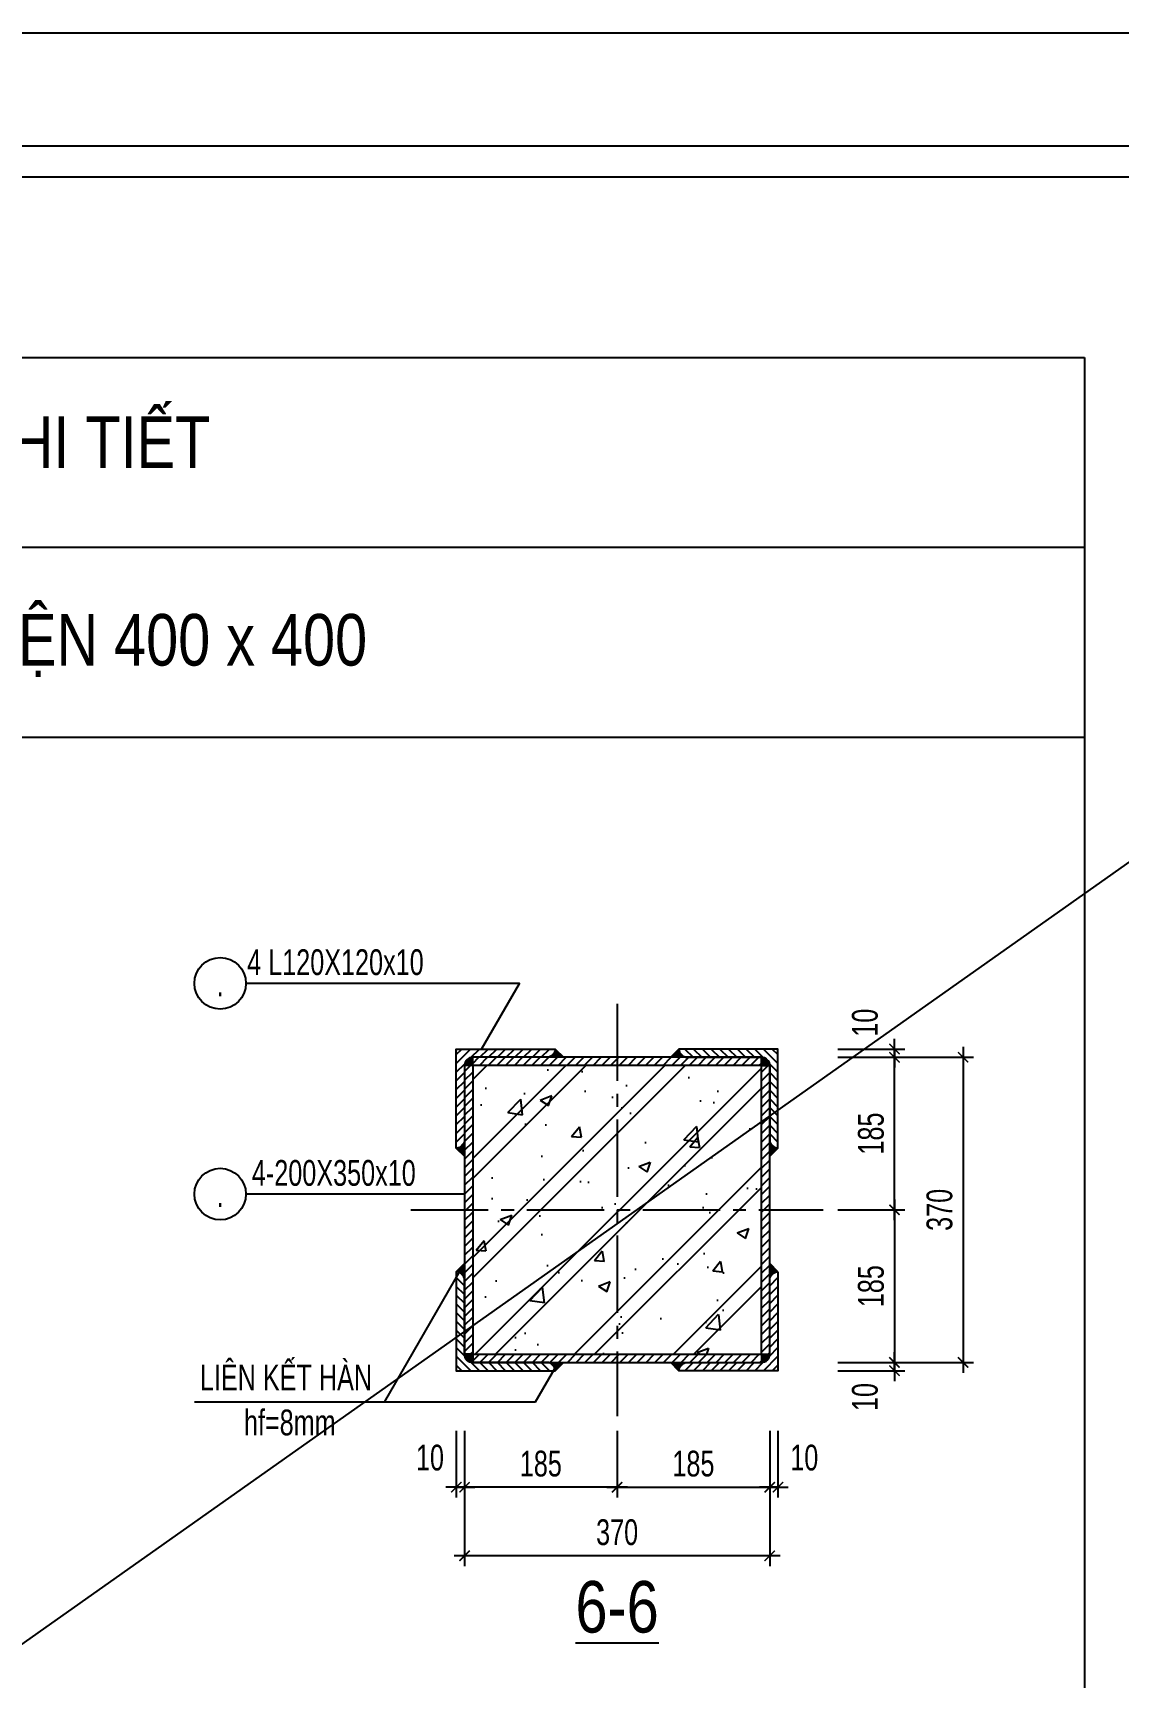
# Model space of a CAD drawing. Extents: x -24357 to 91799, y -17201 to -2351.
# Drawn here: x 86293 to 88925, y -6339 to -2351 of the extents above; entities that cross this region are included whole.
import ezdxf
from ezdxf.enums import TextEntityAlignment as Align

# ---------------------------------------------------------------- set-up
doc = ezdxf.new("R2010")
doc.units = 0
doc.header["$LTSCALE"] = 500
doc.header["$MEASUREMENT"] = 0
doc.header["$PDMODE"] = 3
doc.linetypes.add('CENTER2', pattern=[1.125, 0.75, -0.125, 0.125, -0.125])
doc.layers.get('0').update_dxf_attribs({"linetype": 'CONTINUOUS'})
doc.layers.get('DEFPOINTS').update_dxf_attribs({"linetype": 'CONTINUOUS'})
for name, color, linetype in [('CDC-KHUNGTEN', 7, 'CONTINUOUS'), ('CDC.01.AXIS', 160, 'CENTER2'), ('CDC.02.DIM', 1, 'CONTINUOUS'), ('CDC.03.BORDER', 3, 'CONTINUOUS'), ('CDC.05.STEEL', 4, 'CONTINUOUS'), ('CDC.06.TEXT', 2, 'CONTINUOUS'), ('CDC.10.HATCH', 251, 'CONTINUOUS'), ('CDC.11.NOTE', 8, 'CONTINUOUS')]:
    doc.layers.add(name, color=color, linetype=linetype)
doc.layers.add('KCS_Plotter', color=11, linetype='CONTINUOUS', plot=False)
doc.styles.add('ARIAL', font='arial.ttf', dxfattribs={"width": 0.7})
doc.dimstyles.new('DIM25X0.5', dxfattribs={"dimscale": 25, "dimtxt": 2.5, "dimasz": 1, "dimexe": 1, "dimexo": 0, "dimgap": 1, "dimtad": 1, "dimdec": 0, "dimlfac": 0.5, "dimzin": 0, "dimdsep": 46, "dimtxsty": 'ARIAL', "dimblk": 'ARCHTICK', "dimcen": 0, "dimdle": 1, "dimclrd": 1, "dimclre": 1, "dimclrt": 2, "dimadec": 0, "dimazin": 0, "dimtfac": 1, "dimtdec": 0, "dimtix": 1, "dimtmove": 2, "dimatfit": 3, "dimldrblk": 'ARCHTICK', "dimfxl": 1, "dimtolj": 1, "dimtzin": 0, "dimarcsym": 0})

# ---------------------------------------------------------------- blocks, each defined once
blk = doc.blocks.new('_ArchTick')
at = {"color": 0, "linetype": 'ByBlock', "const_width": 0.15}
blk.add_lwpolyline([(-0.5, -0.5), (0.5, 0.5)], dxfattribs=at)
blk = doc.blocks.new('*D385')
at = {"layer": 'CDC.02.DIM', "color": 1, "lineweight": -2, "transparency": 16777216}
for p, q in [((87339.8, -5741), (87339.8, -5903.1)), ((87709.8, -5741), (87709.8, -5903.1)), ((87734.8, -5878.1), (87314.8, -5878.1))]:
    blk.add_line(p, q, dxfattribs=at)
at = {"layer": 'DEFPOINTS', "color": 0, "transparency": 16777216}
for p in [(87339.8, -5741), (87709.8, -5741), (87339.8, -5878.1)]:
    blk.add_point(p, dxfattribs=at)
at = {"layer": 'CDC.02.DIM', "color": 1, "lineweight": -2, "transparency": 16777216, "xscale": 25, "yscale": 25, "zscale": 25, "rotation": 180}
blk.add_blockref('_ArchTick', (87339.8, -5878.1), dxfattribs=at)
at = {"layer": 'CDC.02.DIM', "color": 1, "lineweight": -2, "transparency": 16777216, "xscale": 25, "yscale": 25, "zscale": 25}
blk.add_blockref('_ArchTick', (87709.8, -5878.1), dxfattribs=at)
at = {"layer": 'CDC.02.DIM', "color": 2, "transparency": 16777216, "insert": (87524.8, -5821.2), "char_height": 62.5, "attachment_point": 5, "style": 'ARIAL'}
blk.add_mtext('\\A1;185', dxfattribs=at)
blk = doc.blocks.new('*D386')
at = {"layer": 'CDC.02.DIM', "color": 1, "lineweight": -2, "transparency": 16777216}
for p, q in [((87339.8, -5741), (87339.8, -6069.4)), ((88079.8, -5741), (88079.8, -6069.4)), ((88104.8, -6044.4), (87314.8, -6044.4))]:
    blk.add_line(p, q, dxfattribs=at)
at = {"layer": 'DEFPOINTS', "color": 0, "transparency": 16777216}
for p in [(87339.8, -5741), (88079.8, -5741), (87339.8, -6044.4)]:
    blk.add_point(p, dxfattribs=at)
at = {"layer": 'CDC.02.DIM', "color": 1, "lineweight": -2, "transparency": 16777216, "xscale": 25, "yscale": 25, "zscale": 25, "rotation": 180}
blk.add_blockref('_ArchTick', (87339.8, -6044.4), dxfattribs=at)
at = {"layer": 'CDC.02.DIM', "color": 1, "lineweight": -2, "transparency": 16777216, "xscale": 25, "yscale": 25, "zscale": 25}
blk.add_blockref('_ArchTick', (88079.8, -6044.4), dxfattribs=at)
at = {"layer": 'CDC.02.DIM', "color": 2, "transparency": 16777216, "insert": (87709.8, -5987.5), "char_height": 62.5, "attachment_point": 5, "style": 'ARIAL'}
blk.add_mtext('\\A1;370', dxfattribs=at)
blk = doc.blocks.new('*D387')
at = {"layer": 'CDC.02.DIM', "color": 1, "lineweight": -2, "transparency": 16777216}
for p, q in [((87319.8, -5741), (87319.8, -5903.1)), ((87339.8, -5741), (87339.8, -5903.1)), ((87319.8, -5878.1), (87294.8, -5878.1)), ((87319.8, -5878.1), (87339.8, -5878.1)), ((87339.8, -5878.1), (87364.8, -5878.1))]:
    blk.add_line(p, q, dxfattribs=at)
at = {"layer": 'DEFPOINTS', "color": 0, "transparency": 16777216}
for p in [(87319.8, -5741), (87339.8, -5741), (87339.8, -5878.1)]:
    blk.add_point(p, dxfattribs=at)
at = {"layer": 'CDC.02.DIM', "color": 1, "lineweight": -2, "transparency": 16777216, "xscale": 25, "yscale": 25, "zscale": 25}
blk.add_blockref('_ArchTick', (87319.8, -5878.1), dxfattribs=at)
at = {"layer": 'CDC.02.DIM', "color": 1, "lineweight": -2, "transparency": 16777216, "xscale": 25, "yscale": 25, "zscale": 25, "rotation": 180}
blk.add_blockref('_ArchTick', (87339.8, -5878.1), dxfattribs=at)
at = {"layer": 'CDC.02.DIM', "color": 2, "transparency": 16777216, "insert": (87255.9, -5806.6), "char_height": 62.5, "attachment_point": 5, "style": 'ARIAL'}
blk.add_mtext('\\A1;10', dxfattribs=at)
blk = doc.blocks.new('*D383')
at = {"layer": 'CDC.02.DIM', "color": 1, "lineweight": -2, "transparency": 16777216}
for p, q in [((87709.8, -5741), (87709.8, -5903.1)), ((88079.8, -5741), (88079.8, -5903.1)), ((87684.8, -5878.1), (88104.8, -5878.1))]:
    blk.add_line(p, q, dxfattribs=at)
at = {"layer": 'DEFPOINTS', "color": 0, "transparency": 16777216}
for p in [(87709.8, -5741), (88079.8, -5741), (88079.8, -5878.1)]:
    blk.add_point(p, dxfattribs=at)
at = {"layer": 'CDC.02.DIM', "color": 1, "lineweight": -2, "transparency": 16777216, "xscale": 25, "yscale": 25, "zscale": 25, "rotation": 180}
blk.add_blockref('_ArchTick', (87709.8, -5878.1), dxfattribs=at)
at = {"layer": 'CDC.02.DIM', "color": 1, "lineweight": -2, "transparency": 16777216, "xscale": 25, "yscale": 25, "zscale": 25}
blk.add_blockref('_ArchTick', (88079.8, -5878.1), dxfattribs=at)
at = {"layer": 'CDC.02.DIM', "color": 2, "transparency": 16777216, "insert": (87894.8, -5821.2), "char_height": 62.5, "attachment_point": 5, "style": 'ARIAL'}
blk.add_mtext('\\A1;185', dxfattribs=at)
blk = doc.blocks.new('*D384')
at = {"layer": 'CDC.02.DIM', "color": 1, "lineweight": -2, "transparency": 16777216}
for p, q in [((88079.8, -5741), (88079.8, -5903.1)), ((88099.8, -5741), (88099.8, -5903.1)), ((88079.8, -5878.1), (88054.8, -5878.1)), ((88099.8, -5878.1), (88079.8, -5878.1)), ((88099.8, -5878.1), (88124.8, -5878.1))]:
    blk.add_line(p, q, dxfattribs=at)
at = {"layer": 'DEFPOINTS', "color": 0, "transparency": 16777216}
for p in [(88079.8, -5741), (88099.8, -5741), (88079.8, -5878.1)]:
    blk.add_point(p, dxfattribs=at)
at = {"layer": 'CDC.02.DIM', "color": 1, "lineweight": -2, "transparency": 16777216, "xscale": 25, "yscale": 25, "zscale": 25}
blk.add_blockref('_ArchTick', (88079.8, -5878.1), dxfattribs=at)
at = {"layer": 'CDC.02.DIM', "color": 1, "lineweight": -2, "transparency": 16777216, "xscale": 25, "yscale": 25, "zscale": 25, "rotation": 180}
blk.add_blockref('_ArchTick', (88099.8, -5878.1), dxfattribs=at)
at = {"layer": 'CDC.02.DIM', "color": 2, "transparency": 16777216, "insert": (88163.7, -5806.6), "char_height": 62.5, "attachment_point": 5, "style": 'ARIAL'}
blk.add_mtext('\\A1;10', dxfattribs=at)
blk = doc.blocks.new('*D388')
at = {"layer": 'CDC.02.DIM', "color": 1, "lineweight": -2, "transparency": 16777216}
for p, q in [((88382.4, -5180.5), (88382.4, -5600.5)), ((88245.3, -5205.5), (88407.4, -5205.5)), ((88245.3, -5575.5), (88407.4, -5575.5))]:
    blk.add_line(p, q, dxfattribs=at)
at = {"layer": 'DEFPOINTS', "color": 0, "transparency": 16777216}
for p in [(88245.3, -5205.5), (88245.3, -5575.5), (88382.4, -5575.5)]:
    blk.add_point(p, dxfattribs=at)
at = {"layer": 'CDC.02.DIM', "color": 1, "lineweight": -2, "transparency": 16777216, "xscale": 25, "yscale": 25, "zscale": 25}
for p, rotation in [((88382.4, -5205.5), 90), ((88382.4, -5575.5), 270)]:
    blk.add_blockref('_ArchTick', p, dxfattribs=dict(at, rotation=rotation))
at = {"layer": 'CDC.02.DIM', "color": 2, "transparency": 16777216, "insert": (88325.5, -5390.5), "char_height": 62.5, "attachment_point": 5, "rotation": 90, "style": 'ARIAL'}
blk.add_mtext('\\A1;185', dxfattribs=at)
blk = doc.blocks.new('*D389')
at = {"layer": 'CDC.02.DIM', "color": 1, "lineweight": -2, "transparency": 16777216}
for p, q in [((88548.7, -4810.5), (88548.7, -5600.5)), ((88245.3, -4835.5), (88573.7, -4835.5)), ((88245.3, -5575.5), (88573.7, -5575.5))]:
    blk.add_line(p, q, dxfattribs=at)
at = {"layer": 'DEFPOINTS', "color": 0, "transparency": 16777216}
for p in [(88245.3, -4835.5), (88245.3, -5575.5), (88548.7, -5575.5)]:
    blk.add_point(p, dxfattribs=at)
at = {"layer": 'CDC.02.DIM', "color": 1, "lineweight": -2, "transparency": 16777216, "xscale": 25, "yscale": 25, "zscale": 25}
for p, rotation in [((88548.7, -4835.5), 90), ((88548.7, -5575.5), 270)]:
    blk.add_blockref('_ArchTick', p, dxfattribs=dict(at, rotation=rotation))
at = {"layer": 'CDC.02.DIM', "color": 2, "transparency": 16777216, "insert": (88491.8, -5205.5), "char_height": 62.5, "attachment_point": 5, "rotation": 90, "style": 'ARIAL'}
blk.add_mtext('\\A1;370', dxfattribs=at)
blk = doc.blocks.new('*D390')
at = {"layer": 'CDC.02.DIM', "color": 1, "lineweight": -2, "transparency": 16777216}
for p, q in [((88245.3, -5575.5), (88407.4, -5575.5)), ((88382.4, -5575.5), (88382.4, -5550.5)), ((88382.4, -5595.5), (88382.4, -5575.5)), ((88245.3, -5595.5), (88407.4, -5595.5)), ((88382.4, -5595.5), (88382.4, -5620.5))]:
    blk.add_line(p, q, dxfattribs=at)
at = {"layer": 'DEFPOINTS', "color": 0, "transparency": 16777216}
for p in [(88245.3, -5575.5), (88382.4, -5575.5), (88245.3, -5595.5)]:
    blk.add_point(p, dxfattribs=at)
at = {"layer": 'CDC.02.DIM', "color": 1, "lineweight": -2, "transparency": 16777216, "xscale": 25, "yscale": 25, "zscale": 25}
for p, rotation in [((88382.4, -5575.5), 270), ((88382.4, -5595.5), 90)]:
    blk.add_blockref('_ArchTick', p, dxfattribs=dict(at, rotation=rotation))
at = {"layer": 'CDC.02.DIM', "color": 2, "transparency": 16777216, "insert": (88310.9, -5659.4), "char_height": 62.5, "attachment_point": 5, "rotation": 90, "style": 'ARIAL'}
blk.add_mtext('\\A1;10', dxfattribs=at)
blk = doc.blocks.new('*D391')
at = {"layer": 'CDC.02.DIM', "color": 1, "lineweight": -2, "transparency": 16777216}
for p, q in [((88382.4, -5230.5), (88382.4, -4810.5)), ((88245.3, -4835.5), (88407.4, -4835.5)), ((88245.3, -5205.5), (88407.4, -5205.5))]:
    blk.add_line(p, q, dxfattribs=at)
at = {"layer": 'DEFPOINTS', "color": 0, "transparency": 16777216}
for p in [(88245.3, -4835.5), (88382.4, -4835.5), (88245.3, -5205.5)]:
    blk.add_point(p, dxfattribs=at)
at = {"layer": 'CDC.02.DIM', "color": 1, "lineweight": -2, "transparency": 16777216, "xscale": 25, "yscale": 25, "zscale": 25}
for p, rotation in [((88382.4, -4835.5), 90), ((88382.4, -5205.5), 270)]:
    blk.add_blockref('_ArchTick', p, dxfattribs=dict(at, rotation=rotation))
at = {"layer": 'CDC.02.DIM', "color": 2, "transparency": 16777216, "insert": (88325.5, -5020.5), "char_height": 62.5, "attachment_point": 5, "rotation": 90, "style": 'ARIAL'}
blk.add_mtext('\\A1;185', dxfattribs=at)
blk = doc.blocks.new('*D392')
at = {"layer": 'CDC.02.DIM', "color": 1, "lineweight": -2, "transparency": 16777216}
for p, q in [((88245.3, -4815.5), (88407.4, -4815.5)), ((88382.4, -4815.5), (88382.4, -4790.5)), ((88382.4, -4815.5), (88382.4, -4835.5)), ((88245.3, -4835.5), (88407.4, -4835.5)), ((88382.4, -4835.5), (88382.4, -4860.5))]:
    blk.add_line(p, q, dxfattribs=at)
at = {"layer": 'DEFPOINTS', "color": 0, "transparency": 16777216}
for p in [(88245.3, -4815.5), (88245.3, -4835.5), (88382.4, -4835.5)]:
    blk.add_point(p, dxfattribs=at)
at = {"layer": 'CDC.02.DIM', "color": 1, "lineweight": -2, "transparency": 16777216, "xscale": 25, "yscale": 25, "zscale": 25}
for p, rotation in [((88382.4, -4815.5), 270), ((88382.4, -4835.5), 90)]:
    blk.add_blockref('_ArchTick', p, dxfattribs=dict(at, rotation=rotation))
at = {"layer": 'CDC.02.DIM', "color": 2, "transparency": 16777216, "insert": (88310.9, -4751.6), "char_height": 62.5, "attachment_point": 5, "rotation": 90, "style": 'ARIAL'}
blk.add_mtext('\\A1;10', dxfattribs=at)
blk = doc.blocks.new('KHUNG A1')
at = {"layer": 'CDC-KHUNGTEN'}
blk.add_lwpolyline([(10366.22, 712.17), (10366.22, 1278.17), (9655.22, 1278.17), (9655.22, 712.17)], close=True, dxfattribs=at)
at = {"layer": 'CDC.10.HATCH', "color": 8}
blk.add_lwpolyline([(9652.22, 709.17), (10447.22, 709.17), (10447.22, 1281.17), (9652.22, 1281.17)], close=True, dxfattribs=at)
at = {"layer": 'DEFPOINTS', "color": 1}
blk.add_lwpolyline([(9617.22, 698.17), (9617.22, 1292.17), (10458.22, 1292.17), (10458.22, 698.17), (9617.22, 698.17)], close=True, dxfattribs=at)

msp = doc.modelspace()

# ---------------------------------------------------------------- hatches: boundary and pattern name
at = {"layer": 'CDC.05.STEEL'}
for points in [[(87559.79, -4815.5, -0.4142136), (87539.79, -4835.5), (87579.79, -4835.5)], [(87859.79, -4815.5, 0.4142136), (87879.79, -4835.5), (87839.79, -4835.5)], [(87359.79, -4835.5, 0.4142136), (87339.79, -4855.5), (87359.79, -4855.5)], [(88059.79, -4835.5, -0.4142136), (88079.79, -4855.5), (88059.79, -4855.5)], [(87319.79, -5055.5, 0.4142136), (87339.79, -5035.5), (87339.79, -5075.5)], [(88099.79, -5055.5, -0.4142136), (88079.79, -5035.5), (88079.79, -5075.5)], [(87319.79, -5355.5, -0.4142136), (87339.79, -5375.5), (87339.79, -5335.5)], [(88099.79, -5355.5, 0.4142136), (88079.79, -5375.5), (88079.79, -5335.5)], [(87359.79, -5575.5, -0.4142136), (87339.79, -5555.5), (87359.79, -5555.5)], [(87559.79, -5595.5, 0.4142136), (87539.79, -5575.5), (87579.79, -5575.5)], [(87859.79, -5595.5, -0.4142136), (87879.79, -5575.5), (87839.79, -5575.5)], [(88059.79, -5575.5, 0.4142136), (88079.79, -5555.5), (88059.79, -5555.5)]]:
    msp.add_hatch(color=256, dxfattribs=at).paths.add_polyline_path(points)
at = {"layer": 'CDC.10.HATCH'}
h = msp.add_hatch(dxfattribs=at)
h.set_pattern_fill('ANSI31', color=256, scale=120, style=0)
h.set_pattern_definition([(45, (-159567.529, -308016.272), (-10.6066017, 10.6066017), [])])
h.paths.add_polyline_path([(87559.79, -4815.5), (87319.79, -4815.5), (87319.79, -5055.5, 0.4142136), (87339.79, -5035.5), (87339.79, -4855.5, -0.4142136), (87359.79, -4835.5), (87539.79, -4835.5, 0.4142136)])
h = msp.add_hatch(dxfattribs=at)
h.set_pattern_fill('ANSI31', color=256, scale=120, style=0)
h.set_pattern_definition([(135, (334987.107, -308016.272), (10.6066017, 10.6066017), [])])
h.paths.add_polyline_path([(87859.79, -4815.5), (88099.79, -4815.5), (88099.79, -5055.5, -0.4142136), (88079.79, -5035.5), (88079.79, -4855.5, 0.4142136), (88059.79, -4835.5), (87879.79, -4835.5, -0.4142136)])
h = msp.add_hatch(dxfattribs=at)
h.set_pattern_fill('ANSI31', color=256, scale=120, style=0)
h.set_pattern_definition([(45, (-156074.655, -319285.216), (-10.6066017, 10.6066017), [])])
h.paths.add_polyline_path([(87709.79, -4835.5), (87465.98, -4835.5), (87454.43, -4855.5), (87709.79, -4855.5)])
h.paths.add_polyline_path([(87359.79, -5205.5), (87359.79, -4855.5), (87339.79, -4855.5), (87339.79, -5205.5)])
h.paths.add_polyline_path([(87359.79, -4835.5), (87359.79, -4855.5), (87454.43, -4855.5), (87465.98, -4835.5)])
h.paths.add_polyline_path([(87709.79, -5555.5), (87359.79, -5555.5), (87359.79, -5575.5), (87709.79, -5575.5)])
h.paths.add_polyline_path([(87339.79, -5555.5), (87359.79, -5555.5), (87359.79, -5205.5), (87339.79, -5205.5)])
h.paths.add_polyline_path([(88059.79, -5205.5), (88059.79, -5555.5), (88079.79, -5555.5), (88079.79, -5205.5)])
h.paths.add_polyline_path([(88059.79, -5575.5), (88059.79, -5555.5), (87709.79, -5555.5), (87709.79, -5575.5)])
h.paths.add_polyline_path([(87709.79, -4855.5), (88059.79, -4855.5), (88059.79, -4835.5), (87709.79, -4835.5)])
h.paths.add_polyline_path([(88079.79, -4855.5), (88059.79, -4855.5), (88059.79, -5205.5), (88079.79, -5205.5)])
h = msp.add_hatch(dxfattribs=at)
h.set_pattern_fill('CHAU-01', color=256, scale=40, style=0, pattern_type=2)
h.set_pattern_definition([(50, (-159661.36, -309610.38), (286.90407, -25.10085), [30, -330]), (355, (-159661.36, -309610.38), (-55.50053, 300.87685), [24, -264]), (100.4514, (-159637.45, -309612.47), (231.40375, 275.77582), [25.49608, -280.45684]), (46.1842, (-159661.36, -309530.4), (426.89642, -66.2076), [45, -495]), (96.6356, (-159625.8, -309535.9), (373.8651, 389.64715), [38.2441, -420.6852]), (351.1842, (-159661.36, -309530.4), (373.8648, 389.64744), [36, -396]), (21, (-159621.36, -309550.38), (238.76282, -161.04756), [30, -330]), (326, (-159621.36, -309550.38), (97.32613, 290.06002), [24, -264]), (71.4514, (-159601.46, -309563.8), (336.08905, 129.0122), [25.49608, -280.45684]), (37.5, (-159661.36, -309610.38), (4.863942, 133.157542), [0, -260.8, 0, -268, 0, -265]), (7.5, (-159661.36, -309610.38), (105.227815, 157.764685), [0, -152.8, 0, -254.8, 0, -101]), (327.5, (-159750.56, -309610.38), (213.528974, -9.02195), [0, -100, 0, -312, 0, -414]), (317.5, (-159790.56, -309610.38), (233.27447, 40.04199), [0, -130, 0, -207.2, 0, -294]), (45, (-159661.36, -309610.38), (-120.20815, 120.20815), []), (45, (-159661.36, -309561.38), (-120.20815, 120.20815), [])])
h.paths.add_polyline_path([(87709.79, -4855.5), (87359.79, -4855.5), (87359.79, -5205.5), (87709.79, -5205.5)])
h.paths.add_polyline_path([(88059.79, -4855.5), (87709.79, -4855.5), (87709.79, -5205.5), (88059.79, -5205.5)])
h.paths.add_polyline_path([(88059.79, -5205.5), (87709.79, -5205.5), (87709.79, -5555.5), (88059.79, -5555.5)])
h.paths.add_polyline_path([(87709.79, -5205.5), (87359.79, -5205.5), (87359.79, -5555.5), (87709.79, -5555.5)])
h = msp.add_hatch(dxfattribs=at)
h.set_pattern_fill('ANSI31', color=256, scale=120, style=0)
h.set_pattern_definition([(315, (-159567.529, 297605.282), (-10.6066017, -10.6066017), [])])
h.paths.add_polyline_path([(87559.79, -5595.5), (87319.79, -5595.5), (87319.79, -5355.5, -0.4142136), (87339.79, -5375.5), (87339.79, -5555.5, 0.4142136), (87359.79, -5575.5), (87539.79, -5575.5, -0.4142136)])
h = msp.add_hatch(dxfattribs=at)
h.set_pattern_fill('ANSI31', color=256, scale=120, style=0)
h.set_pattern_definition([(225, (334987.107, 297605.282), (10.6066017, -10.6066017), [])])
h.paths.add_polyline_path([(87859.79, -5595.5), (88099.79, -5595.5), (88099.79, -5355.5, 0.4142136), (88079.79, -5375.5), (88079.79, -5555.5, -0.4142136), (88059.79, -5575.5), (87879.79, -5575.5, 0.4142136)])

# ---------------------------------------------------------------- linework, layer by layer
at = {"layer": 'CDC.01.AXIS', "ltscale": 0.5}
for p, q in [((87709.79, -4705.5), (87709.79, -5705.5)), ((87209.79, -5205.5), (88209.79, -5205.5))]:
    msp.add_line(p, q, dxfattribs=at)
at = {"layer": 'CDC.03.BORDER'}
for p, q in [((88843.39, -3138.9), (88843.39, -9468.64)), ((83811.14, -3598.9), (88843.39, -3598.9)), ((83811.14, -4058.9), (88843.39, -4058.9))]:
    msp.add_line(p, q, dxfattribs=at)
msp.add_lwpolyline([(88843.39, -9468.64), (83811.14, -9468.64), (83811.14, -3138.9), (88843.39, -3138.9)], dxfattribs=at)
at = {"layer": 'CDC.05.STEEL', "ltscale": 0.4}
for p, q in [((87559.79, -4815.5), (87579.79, -4835.5)), ((87859.79, -4815.5), (87839.79, -4835.5)), ((87359.79, -4855.5), (87339.79, -4855.5)), ((87359.79, -4855.5), (87359.79, -4835.5)), ((88059.79, -4855.5), (88059.79, -4835.5)), ((88059.79, -4855.5), (88079.79, -4855.5)), ((87319.79, -5055.5), (87339.79, -5075.5)), ((88099.79, -5055.5), (88079.79, -5075.5)), ((87319.79, -5355.5), (87339.79, -5335.5)), ((88099.79, -5355.5), (88079.79, -5335.5)), ((87359.79, -5555.5), (87339.79, -5555.5)), ((87359.79, -5555.5), (87359.79, -5575.5)), ((87559.79, -5595.5), (87579.79, -5575.5)), ((87859.79, -5595.5), (87839.79, -5575.5)), ((88059.79, -5555.5), (88059.79, -5575.5)), ((88059.79, -5555.5), (88079.79, -5555.5))]:
    msp.add_line(p, q, dxfattribs=at)
for points in [[(87319.79, -5055.5), (87319.79, -4815.5), (87559.79, -4815.5, -0.4142136), (87539.79, -4835.5), (87359.79, -4835.5, 0.4142136), (87339.79, -4855.5), (87339.79, -5035.5, -0.4142136), (87319.79, -5055.5), (87319.79, -5055.5)], [(88099.79, -5055.5), (88099.79, -4815.5), (87859.79, -4815.5, 0.4142136), (87879.79, -4835.5), (88059.79, -4835.5, -0.4142136), (88079.79, -4855.5), (88079.79, -5035.5, 0.4142136), (88099.79, -5055.5), (88099.79, -5055.5)], [(87319.79, -5355.5), (87319.79, -5595.5), (87559.79, -5595.5, 0.4142136), (87539.79, -5575.5), (87359.79, -5575.5, -0.4142136), (87339.79, -5555.5), (87339.79, -5375.5, 0.4142136), (87319.79, -5355.5), (87319.79, -5355.5)], [(88099.79, -5355.5), (88099.79, -5595.5), (87859.79, -5595.5, -0.4142136), (87879.79, -5575.5), (88059.79, -5575.5, 0.4142136), (88079.79, -5555.5), (88079.79, -5375.5, -0.4142136), (88099.79, -5355.5), (88099.79, -5355.5)]]:
    msp.add_lwpolyline(points, format="xyb", dxfattribs=at)
for points in [[(87339.79, -4855.5), (87339.79, -5555.5)], [(88059.79, -4835.5), (87359.79, -4835.5)], [(88079.79, -5555.5), (88079.79, -4855.5)], [(87359.79, -5575.5), (88059.79, -5575.5)]]:
    msp.add_lwpolyline(points, dxfattribs=at)
msp.add_lwpolyline([(87359.79, -5555.5), (88059.79, -5555.5), (88059.79, -4855.5), (87359.79, -4855.5)], close=True, dxfattribs=at)
at = {"layer": 'CDC.05.STEEL'}
for centre, start, end in [((87359.79, -4855.5), 90, 180), ((88059.79, -4855.5), 0, 90), ((87359.79, -5555.5), 180, 270), ((88059.79, -5555.5), 270, 0)]:
    msp.add_arc(centre, 20, start, end, dxfattribs=at)
at = {"layer": 'CDC.11.NOTE'}
msp.add_line((87339.79, -5167.29), (86809.71, -5167.29), dxfattribs=at)
for points in [[(87380.94, -4815.5), (87472.89, -4656.24), (86809.71, -4656.24)], [(87328.13, -5353.5), (87144.55, -5671.46), (86684.71, -5671.46)], [(87560.9, -5585.5), (87511.27, -5671.46), (86684.71, -5671.46)]]:
    msp.add_lwpolyline(points, dxfattribs=at)
for centre in [(86747.21, -4656.24), (86747.21, -5167.29)]:
    msp.add_circle(centre, 62.5, dxfattribs=at)
at = {"layer": 'KCS_Plotter'}
msp.add_line((70773.64, -17201.4), (91798.64, -2351.4), dxfattribs=at)

# ---------------------------------------------------------------- block references
at = {"xscale": 25, "yscale": 25, "zscale": 25}
msp.add_blockref('KHUNG A1', (-169656.95, -34655.74), dxfattribs=at)

# ---------------------------------------------------------------- texts
at = {"layer": 'CDC.06.TEXT', "style": 'ARIAL', "width": 0.8}
for s, p in [('CÁC CHI TIẾT', (86265.16, -3406.48)), ('CỌC TIẾT DIỆN 400 x 400', (86265.16, -3885.55))]:
    msp.add_text(s, height=125, dxfattribs=at).set_placement(p, align=Align.CENTER)
at = {"layer": 'CDC.06.TEXT', "style": 'ARIAL', "width": 0.7}
for s, p in [('4 L120X120x10', (86812.6, -4636.1)), ('4-200X350x10', (86823.96, -5147.14))]:
    msp.add_text(s, height=62.5, dxfattribs=at).set_placement(p)
for p in [(86747.21, -4656.24), (86747.21, -5167.29)]:
    msp.add_text('.', height=62.5, dxfattribs=at).set_placement(p, align=Align.MIDDLE_CENTER)
at = {"layer": 'CDC.06.TEXT', "style": 'ARIAL'}
for s, height, width, p in [('LIÊN KẾT HÀN', 62.5, 0.7, (86906.74, -5602.6)), ('%%U6-6', 125, 0.8, (87709.79, -6168.02))]:
    msp.add_text(s, height=height, dxfattribs=dict(at, width=width)).set_placement(p, align=Align.MIDDLE)
at = {"layer": 'CDC.06.TEXT', "ltscale": 3, "style": 'ARIAL', "width": 0.7}
msp.add_text('hf=8mm', height=62.5, dxfattribs=at).set_placement((86916.02, -5752.23), align=Align.CENTER)

# ---------------------------------------------------------------- dimensions: what is measured, and where the dimension line sits
at = {"layer": 'CDC.02.DIM'}
for base, p1, p2, angle, picture, middle in [((88382.44, -4835.5), (88245.28, -4815.5), (88245.28, -4835.5), 270, '*D392', (88310.94, -4751.63)), ((88382.44, -5575.5), (88245.28, -5595.5), (88245.28, -5575.5), 90, '*D390', (88310.94, -5659.36)), ((88079.79, -5878.15), (88099.79, -5740.99), (88079.79, -5740.99), 180, '*D384', (88163.66, -5806.65))]:
    dim = msp.add_linear_dim(base=base, p1=p1, p2=p2, angle=angle, dimstyle='DIM25X0.5', dxfattribs=at)
    dim.commit()
    dim.dimension.update_dxf_attribs({"geometry": picture, "text_midpoint": middle, "dimtype": 160})
for base, p1, p2, angle, picture, middle in [((88548.71, -5575.5), (88245.28, -4835.5), (88245.28, -5575.5), 90, '*D389', (88491.78, -5205.5)), ((88382.44, -4835.5), (88245.28, -5205.5), (88245.28, -4835.5), 270, '*D391', (88325.53, -5020.5)), ((88382.44, -5575.5), (88245.28, -5205.5), (88245.28, -5575.5), 90, '*D388', (88325.53, -5390.5)), ((88079.79, -5878.15), (87709.79, -5740.99), (88079.79, -5740.99), 180, '*D383', (87894.79, -5821.24))]:
    dim = msp.add_linear_dim(base=base, p1=p1, p2=p2, angle=angle, dimstyle='DIM25X0.5', dxfattribs=at)
    dim.commit()
    dim.dimension.update_dxf_attribs({"geometry": picture, "text_midpoint": middle})
dim = msp.add_linear_dim(base=(87339.79, -5878.15), p1=(87319.79, -5740.99), p2=(87339.79, -5740.99), dimstyle='DIM25X0.5', dxfattribs=at)
dim.commit()
dim.dimension.update_dxf_attribs({"geometry": '*D387', "text_midpoint": (87255.92, -5806.65), "dimtype": 160})
for base, p1, picture, middle in [((87339.79, -5878.15), (87709.79, -5740.99), '*D385', (87524.79, -5821.24)), ((87339.79, -6044.42), (88079.79, -5740.99), '*D386', (87709.79, -5987.49))]:
    dim = msp.add_linear_dim(base=base, p1=p1, p2=(87339.79, -5740.99), dimstyle='DIM25X0.5', dxfattribs=at)
    dim.commit()
    dim.dimension.update_dxf_attribs({"geometry": picture, "text_midpoint": middle})

doc.saveas('drawing.dxf')
